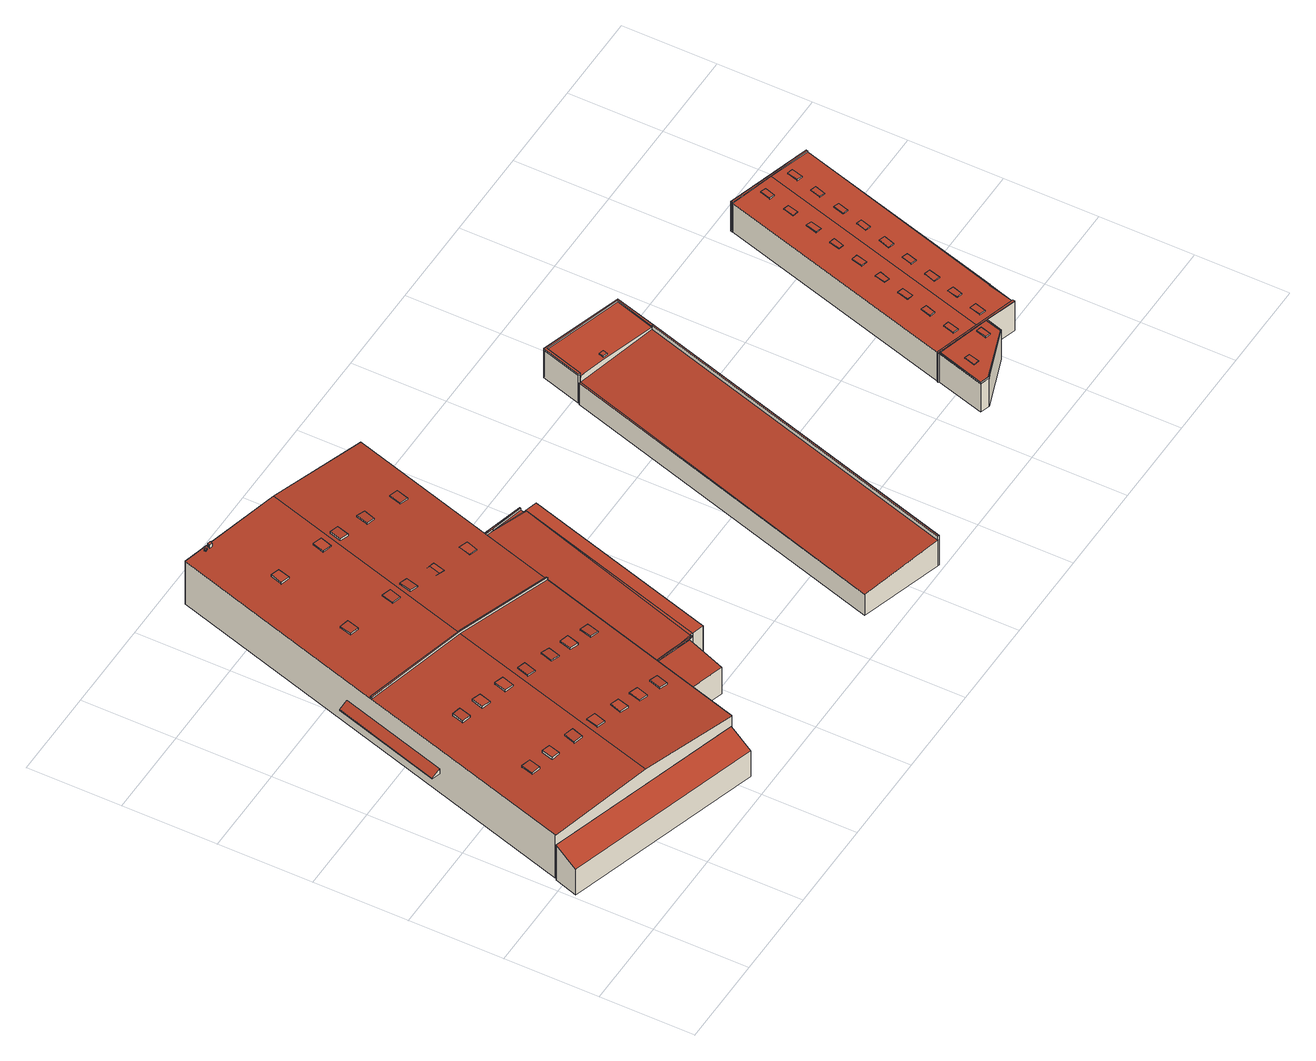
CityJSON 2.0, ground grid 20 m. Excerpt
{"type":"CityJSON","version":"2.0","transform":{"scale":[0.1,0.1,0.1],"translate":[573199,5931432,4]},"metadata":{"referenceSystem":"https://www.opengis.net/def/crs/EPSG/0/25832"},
"CityObjects":{
"building1":{"type":"Building","attributes":{"Grundfläche 2D":"229.916768","Grundhöhe NN":"4.719"},"geometry":[{"type":"Solid","lod":"3","boundaries":[[[[0,1,2,3,4]],[[4,3,2,5,6]],[[0,4,6,7]],[[1,0,7,8]],[[2,1,8,5]],[[6,5,8,7]]]],"semantics":{"surfaces":[{"type":"RoofSurface"},{"type":"WallSurface"},{"type":"GroundSurface"}],"values":[[0,1,1,1,1,2]]}}]},
"building2":{"type":"Building","attributes":{"Grundfläche 2D":"4347.874844","Grundhöhe NN":"5.391"},"children":["building2-1","building2-2","building2-3","building2-4","building2-5","building2-6","building2-7","building2-8","building2-9","building2-10","building2-11","building2-12","building2-13","building2-14","building2-15","building2-16","building2-17","building2-18","building2-19","building2-20","building2-21","building2-22","building2-23","building2-24","building2-25","building2-26","building2-27"],"geometry":[{"type":"Solid","lod":"3","boundaries":[[[[9,10,11,12,13]],[[13,14,15,9]],[[16,17,18,19,20]],[[21,18,17,22,23,24]],[[25,26,27,28]],[[29,25,28,30,31,32,33]],[[11,10,16,26]],[[26,25,29,33,14,13,12,11]],[[15,14,33,22]],[[9,15,22,17,16,10]],[[27,26,16,20,34,35]],[[36,37,31,30,28,27,35,38]],[[24,23,22,33,32,31,37,39]],[[40,34,20,19,18,21,24,39,41]],[[35,34,40,41,39,37,36,38]]]],"semantics":{"surfaces":[{"type":"RoofSurface"},{"type":"WallSurface"},{"type":"GroundSurface"}],"values":[[0,0,0,0,0,0,1,1,1,1,1,1,1,1,2]]}}]},
"building2-1":{"type":"BuildingInstallation","parents":["building2"],"geometry":[{"type":"MultiSurface","lod":"3","boundaries":[[[42,43,44,45]],[[45,44,46,47]],[[45,47,42]],[[44,43,46]]],"semantics":{"surfaces":[{"type":"RoofSurface"},{"type":"WallSurface"}],"values":[0,1,1,1]}}]},
"building2-2":{"type":"BuildingInstallation","parents":["building2"],"geometry":[{"type":"MultiSurface","lod":"3","boundaries":[[[48,49,50,51]],[[51,50,52,53]],[[48,51,53,54]],[[49,48,54,55]],[[50,49,55,52]]],"semantics":{"surfaces":[{"type":"RoofSurface"},{"type":"WallSurface"}],"values":[0,1,1,1,1]}}]},
"building2-3":{"type":"BuildingInstallation","parents":["building2"],"geometry":[{"type":"MultiSurface","lod":"3","boundaries":[[[56,57,58,59]],[[59,58,60,61]],[[56,59,61,62]],[[57,56,62,63]],[[58,57,63,60]]],"semantics":{"surfaces":[{"type":"RoofSurface"},{"type":"WallSurface"}],"values":[0,1,1,1,1]}}]},
"building2-4":{"type":"BuildingInstallation","parents":["building2"],"geometry":[{"type":"MultiSurface","lod":"3","boundaries":[[[64,65,66,67]],[[67,66,68,69]],[[64,67,69,70]],[[65,64,70,71]],[[66,65,71,68]]],"semantics":{"surfaces":[{"type":"RoofSurface"},{"type":"WallSurface"}],"values":[0,1,1,1,1]}}]},
"building2-5":{"type":"BuildingInstallation","parents":["building2"],"geometry":[{"type":"MultiSurface","lod":"3","boundaries":[[[72,73,74,75]],[[75,74,76,77]],[[72,75,77,78]],[[73,72,78,79]],[[74,73,79,76]]],"semantics":{"surfaces":[{"type":"RoofSurface"},{"type":"WallSurface"}],"values":[0,1,1,1,1]}}]},
"building2-6":{"type":"BuildingInstallation","parents":["building2"],"geometry":[{"type":"MultiSurface","lod":"3","boundaries":[[[80,81,82,83]],[[81,80,84,85]],[[82,81,85,86]],[[83,82,86,87]],[[80,83,87,84]]],"semantics":{"surfaces":[{"type":"RoofSurface"},{"type":"WallSurface"}],"values":[0,1,1,1,1]}}]},
"building2-7":{"type":"BuildingInstallation","parents":["building2"],"geometry":[{"type":"MultiSurface","lod":"3","boundaries":[[[88,89,90,91]],[[91,90,92,93]],[[88,91,93,94]],[[89,88,94,95]],[[90,89,95,92]]],"semantics":{"surfaces":[{"type":"RoofSurface"},{"type":"WallSurface"}],"values":[0,1,1,1,1]}}]},
"building2-8":{"type":"BuildingInstallation","parents":["building2"],"geometry":[{"type":"MultiSurface","lod":"3","boundaries":[[[96,97,98,99]],[[99,98,100,101]],[[96,99,101,102]],[[97,96,102,103]],[[98,97,103,100]]],"semantics":{"surfaces":[{"type":"RoofSurface"},{"type":"WallSurface"}],"values":[0,1,1,1,1]}}]},
"building2-9":{"type":"BuildingInstallation","parents":["building2"],"geometry":[{"type":"MultiSurface","lod":"3","boundaries":[[[104,105,106,107]],[[107,106,108,109]],[[104,107,109,110]],[[105,104,110,111]],[[106,105,111,108]]],"semantics":{"surfaces":[{"type":"RoofSurface"},{"type":"WallSurface"}],"values":[0,1,1,1,1]}}]},
"building2-10":{"type":"BuildingInstallation","parents":["building2"],"geometry":[{"type":"MultiSurface","lod":"3","boundaries":[[[112,113,114,115]],[[115,114,116,117]],[[112,115,117,118]],[[113,112,118,119]],[[114,113,119,116]]],"semantics":{"surfaces":[{"type":"RoofSurface"},{"type":"WallSurface"}],"values":[0,1,1,1,1]}}]},
"building2-11":{"type":"BuildingInstallation","parents":["building2"],"geometry":[{"type":"MultiSurface","lod":"3","boundaries":[[[120,121,122,123]],[[123,122,124,125]],[[120,123,125,126]],[[121,120,126,127]],[[122,121,127,124]]],"semantics":{"surfaces":[{"type":"RoofSurface"},{"type":"WallSurface"}],"values":[0,1,1,1,1]}}]},
"building2-12":{"type":"BuildingInstallation","parents":["building2"],"geometry":[{"type":"MultiSurface","lod":"3","boundaries":[[[128,129,130,131]],[[131,130,132,133]],[[128,131,133,134]],[[129,128,134,135]],[[130,129,135,132]]],"semantics":{"surfaces":[{"type":"RoofSurface"},{"type":"WallSurface"}],"values":[0,1,1,1,1]}}]},
"building2-13":{"type":"BuildingInstallation","parents":["building2"],"geometry":[{"type":"MultiSurface","lod":"3","boundaries":[[[136,137,138,139]],[[139,138,140,141]],[[136,139,141,142]],[[137,136,142,143]],[[138,137,143,140]]],"semantics":{"surfaces":[{"type":"RoofSurface"},{"type":"WallSurface"}],"values":[0,1,1,1,1]}}]},
"building2-14":{"type":"BuildingInstallation","parents":["building2"],"geometry":[{"type":"MultiSurface","lod":"3","boundaries":[[[144,145,146,147]],[[147,146,148,149]],[[144,147,149,150]],[[145,144,150,151]],[[146,145,151,148]]],"semantics":{"surfaces":[{"type":"RoofSurface"},{"type":"WallSurface"}],"values":[0,1,1,1,1]}}]},
"building2-15":{"type":"BuildingInstallation","parents":["building2"],"geometry":[{"type":"MultiSurface","lod":"3","boundaries":[[[152,153,154,155]],[[155,154,156,157]],[[152,155,157,158]],[[153,152,158,159]],[[154,153,159,156]]],"semantics":{"surfaces":[{"type":"RoofSurface"},{"type":"WallSurface"}],"values":[0,1,1,1,1]}}]},
"building2-16":{"type":"BuildingInstallation","parents":["building2"],"geometry":[{"type":"MultiSurface","lod":"3","boundaries":[[[160,161,162,163]],[[163,162,164,165]],[[160,163,165,166]],[[161,160,166,167]],[[162,161,167,164]]],"semantics":{"surfaces":[{"type":"RoofSurface"},{"type":"WallSurface"}],"values":[0,1,1,1,1]}}]},
"building2-17":{"type":"BuildingInstallation","parents":["building2"],"geometry":[{"type":"MultiSurface","lod":"3","boundaries":[[[168,169,170,171]],[[171,170,172,173]],[[168,171,173,174]],[[169,168,174,175]],[[170,169,175,172]]],"semantics":{"surfaces":[{"type":"RoofSurface"},{"type":"WallSurface"}],"values":[0,1,1,1,1]}}]},
"building2-18":{"type":"BuildingInstallation","parents":["building2"],"geometry":[{"type":"MultiSurface","lod":"3","boundaries":[[[176,177,178,179]],[[179,178,180,181]],[[176,179,181,182]],[[177,176,182,183]],[[178,177,183,180]]],"semantics":{"surfaces":[{"type":"RoofSurface"},{"type":"WallSurface"}],"values":[0,1,1,1,1]}}]},
"building2-19":{"type":"BuildingInstallation","parents":["building2"],"geometry":[{"type":"MultiSurface","lod":"3","boundaries":[[[184,185,186,187]],[[187,186,188,189]],[[184,187,189,190]],[[185,184,190,191]],[[186,185,191,188]]],"semantics":{"surfaces":[{"type":"RoofSurface"},{"type":"WallSurface"}],"values":[0,1,1,1,1]}}]},
"building2-20":{"type":"BuildingInstallation","parents":["building2"],"geometry":[{"type":"MultiSurface","lod":"3","boundaries":[[[192,193,194,195]],[[195,194,196,197]],[[192,195,197,198]],[[193,192,198,199]],[[194,193,199,196]]],"semantics":{"surfaces":[{"type":"RoofSurface"},{"type":"WallSurface"}],"values":[0,1,1,1,1]}}]},
"building2-21":{"type":"BuildingInstallation","parents":["building2"],"geometry":[{"type":"MultiSurface","lod":"3","boundaries":[[[200,201,202,203,204,205,206,207,208,209,210,211,212,213,214,215,216,217,218]],[[218,217,219,220]],[[201,200,221,222]],[[218,220,223]],[[200,218,223,221]],[[214,213,224,225]],[[215,214,225,226]],[[216,215,226,227]],[[217,216,227,219]],[[202,201,222,228]],[[203,202,228,229]],[[204,203,229,230]],[[205,204,230,231]],[[206,205,231,232]],[[207,206,232,233]],[[208,207,233,234]],[[209,208,234,235]],[[210,209,235,236]],[[211,210,236,237]],[[212,211,237,238]],[[213,212,238,224]]],"semantics":{"surfaces":[{"type":"RoofSurface"},{"type":"WallSurface"}],"values":[0,1,1,1,1,1,1,1,1,1,1,1,1,1,1,1,1,1,1,1,1]}}]},
"building2-22":{"type":"BuildingInstallation","parents":["building2"],"geometry":[{"type":"MultiSurface","lod":"3","boundaries":[[[239,240,241,242]],[[242,241,243,244]],[[239,242,244,245]],[[240,239,245,246]],[[241,240,246,243]]],"semantics":{"surfaces":[{"type":"RoofSurface"},{"type":"WallSurface"}],"values":[0,1,1,1,1]}}]},
"building2-23":{"type":"BuildingInstallation","parents":["building2"],"geometry":[{"type":"MultiSurface","lod":"3","boundaries":[[[247,248,249,250]],[[250,249,251,252]],[[247,250,252,253]],[[248,247,253,254]],[[249,248,254,251]]],"semantics":{"surfaces":[{"type":"RoofSurface"},{"type":"WallSurface"}],"values":[0,1,1,1,1]}}]},
"building2-24":{"type":"BuildingInstallation","parents":["building2"],"geometry":[{"type":"MultiSurface","lod":"3","boundaries":[[[255,256,257,258]],[[258,257,259,260]],[[255,258,260,261]],[[256,255,261,262]],[[257,256,262,259]]],"semantics":{"surfaces":[{"type":"RoofSurface"},{"type":"WallSurface"}],"values":[0,1,1,1,1]}}]},
"building2-25":{"type":"BuildingInstallation","parents":["building2"],"geometry":[{"type":"MultiSurface","lod":"3","boundaries":[[[263,264,265,266]],[[266,265,267,268]],[[263,266,268,269]],[[264,263,269,270]],[[265,264,270,267]]],"semantics":{"surfaces":[{"type":"RoofSurface"},{"type":"WallSurface"}],"values":[0,1,1,1,1]}}]},
"building2-26":{"type":"BuildingInstallation","parents":["building2"],"geometry":[{"type":"MultiSurface","lod":"3","boundaries":[[[271,272,273,274]],[[274,273,275,276]],[[271,274,276,277]],[[272,271,277,278]],[[273,272,278,275]]],"semantics":{"surfaces":[{"type":"RoofSurface"},{"type":"WallSurface"}],"values":[0,1,1,1,1]}}]},
"building2-27":{"type":"BuildingInstallation","parents":["building2"],"geometry":[{"type":"MultiSurface","lod":"3","boundaries":[[[279,280,281,282,283]],[[279,283,284,285,280]],[[281,280,285,286]],[[282,281,286,287]],[[283,282,287,284]],[[285,284,287,286]]],"semantics":{"surfaces":[{"type":"RoofSurface"},{"type":"WallSurface"},{"type":"OuterCeilingSurface"}],"values":[0,1,1,1,1,2]}}]},
"building3":{"type":"Building","attributes":{"Grundfläche 2D":"537.797026","Grundhöhe NN":"5.412"},"geometry":[{"type":"Solid","lod":"3","boundaries":[[[[288,289,290]],[[289,291,290]],[[291,292,290]],[[293,292,291,294,295,296]],[[294,297,298,299,295]],[[297,300,301,302,298]],[[301,300,303,304]],[[305,306,307,308]],[[309,310,305]],[[311,312,305,310]],[[313,314,315,316,317,318,319,306,305,312]],[[320,311,310]],[[301,306,319]],[[306,301,304]],[[321,304,303]],[[322,323,324,325,326]],[[311,320,288,290]],[[292,313,312,311,290]],[[320,327,289,288]],[[327,328,291,289]],[[328,329,294,291]],[[300,297,294,329,330,322,326,331]],[[300,331,303]],[[301,319,318,298,302,301,304]],[[295,299,298,318,317,316]],[[316,315,296,295]],[[314,293,296,315]],[[314,313,292,293]],[[322,330,332,333,323]],[[324,323,333,334]],[[325,324,334,335]],[[309,305,308,336,337]],[[310,309,337,338]],[[320,310,338,339]],[[327,320,339,340]],[[328,327,340,341]],[[329,328,341,342]],[[329,342,332,330]],[[303,331,326,325,335,343]],[[321,303,343,344]],[[304,321,344,345]],[[306,304,345,346]],[[308,307,306,346,347,336]],[[341,340,339,338,337,336,347,346,345,344,343,335,334,333,332,342]]]],"semantics":{"surfaces":[{"type":"RoofSurface"},{"type":"WallSurface"},{"type":"GroundSurface"}],"values":[[0,0,0,0,0,0,0,0,0,0,0,0,0,0,0,0,1,1,1,1,1,1,1,1,1,1,1,1,1,1,1,1,1,1,1,1,1,1,1,1,1,1,1,2]]}}]},
"building4":{"type":"Building","attributes":{"Grundfläche 2D":"117.195608","Grundhöhe NN":"5.406"},"geometry":[{"type":"Solid","lod":"3","boundaries":[[[[309,305,308,348,349]],[[349,348,350,351]],[[309,349,351,337]],[[308,305,309,337,336]],[[348,308,336,350]],[[351,350,336,337]]]],"semantics":{"surfaces":[{"type":"RoofSurface"},{"type":"WallSurface"},{"type":"GroundSurface"}],"values":[[0,1,1,1,1,2]]}}]},
"building5":{"type":"Building","attributes":{"Grundfläche 2D":"1585.696185","Grundhöhe NN":"5.420"},"children":["building5-1"],"geometry":[{"type":"Solid","lod":"3","boundaries":[[[[352,353,354,355,356,357,358,359,360,361]],[[362,363,364,365]],[[366,367,368,369,370,371,372]],[[373,374,375,376,377]],[[378,376,375]],[[368,355,354,353,379,369]],[[356,355,368,367]],[[357,356,367,366]],[[366,372,380,359,358,357]],[[381,382,361,360]],[[383,352,361,382]],[[379,353,352,383]],[[364,360,359,365]],[[373,377,362,365,359,380]],[[377,384,363,362]],[[385,381,360,364,363,384]],[[381,385,386,387,382]],[[383,382,387,388]],[[379,383,388,389]],[[369,379,389,390]],[[369,390,391,375,370]],[[371,370,375,374,372]],[[372,374,373,380]],[[378,375,391,392]],[[376,378,392,393]],[[377,376,393,394]],[[384,377,394,395]],[[385,384,395,386]],[[395,394,393,392,391,390,389,388,387,386]]]],"semantics":{"surfaces":[{"type":"RoofSurface"},{"type":"WallSurface"},{"type":"GroundSurface"}],"values":[[0,0,0,0,0,1,1,1,1,1,1,1,1,1,1,1,1,1,1,1,1,1,1,1,1,1,1,1,2]]}}]},
"building5-1":{"type":"BuildingInstallation","parents":["building5"],"geometry":[{"type":"MultiSurface","lod":"3","boundaries":[[[396,397,398,399]],[[399,398,400,401]],[[396,399,401,402]],[[397,396,402,403]],[[398,397,403,400]]],"semantics":{"surfaces":[{"type":"RoofSurface"},{"type":"WallSurface"}],"values":[0,1,1,1,1]}}]},
"building6":{"type":"Building","attributes":{"Grundfläche 2D":"1131.687451","Grundhöhe NN":"5.401"},"children":["building6-1","building6-2","building6-3","building6-4","building6-5","building6-6","building6-7","building6-8","building6-9","building6-10","building6-11","building6-12","building6-13","building6-14","building6-15","building6-16","building6-17","building6-18","building6-19","building6-20","building6-21","building6-22","building6-23"],"geometry":[{"type":"Solid","lod":"3","boundaries":[[[[404,405,406]],[[407,408,409,404,410,411,412]],[[413,411,410]],[[414,415,412]],[[415,416,412]],[[416,417,412]],[[417,407,412]],[[418,419,420]],[[419,421,422,405,404,409,408,407,423]],[[419,423,420]],[[424,419,418]],[[425,421,419]],[[426,405,422]],[[417,416,427,428,429,420,423,430]],[[410,404,406,431,432]],[[413,410,432,433]],[[411,413,433,434]],[[412,411,434,435]],[[414,412,435,436]],[[415,414,436,437]],[[416,415,437,438]],[[430,407,417]],[[407,430,423,420,439,440,418,420,423]],[[430,407,430,441]],[[424,418,440,442]],[[419,424,442,443]],[[425,419,443,444]],[[421,425,444,445]],[[422,421,445,446]],[[426,422,446,447]],[[406,405,426,447,448,431]],[[427,416,438,449]],[[428,427,449,450]],[[429,428,450,451]],[[451,439,420,429]],[[437,436,435,434,433,432,431,448,447,446,445,444,443,442,440,439,451,450,449,438]]]],"semantics":{"surfaces":[{"type":"RoofSurface"},{"type":"WallSurface"},{"type":"GroundSurface"}],"values":[[0,0,0,0,0,0,0,0,0,0,0,0,0,0,1,1,1,1,1,1,1,1,1,1,1,1,1,1,1,1,1,1,1,1,1,2]]}}]},
"building6-1":{"type":"BuildingInstallation","parents":["building6"],"geometry":[{"type":"MultiSurface","lod":"3","boundaries":[[[452,453,454,455]],[[455,454,456,457]],[[452,455,457,458]],[[453,452,458,459]],[[454,453,459,456]]],"semantics":{"surfaces":[{"type":"RoofSurface"},{"type":"WallSurface"}],"values":[0,1,1,1,1]}}]},
"building6-2":{"type":"BuildingInstallation","parents":["building6"],"geometry":[{"type":"MultiSurface","lod":"3","boundaries":[[[460,461,462,463]],[[463,462,464,465]],[[460,463,465,466]],[[461,460,466,467]],[[462,461,467,464]]],"semantics":{"surfaces":[{"type":"RoofSurface"},{"type":"WallSurface"}],"values":[0,1,1,1,1]}}]},
"building6-3":{"type":"BuildingInstallation","parents":["building6"],"geometry":[{"type":"MultiSurface","lod":"3","boundaries":[[[468,469,470,471]],[[471,470,472,473]],[[468,471,473,474]],[[469,468,474,475]],[[470,469,475,472]]],"semantics":{"surfaces":[{"type":"RoofSurface"},{"type":"WallSurface"}],"values":[0,1,1,1,1]}}]},
"building6-4":{"type":"BuildingInstallation","parents":["building6"],"geometry":[{"type":"MultiSurface","lod":"3","boundaries":[[[476,477,478,479]],[[479,478,480,481]],[[476,479,481,482]],[[477,476,482,483]],[[478,477,483,480]]],"semantics":{"surfaces":[{"type":"RoofSurface"},{"type":"WallSurface"}],"values":[0,1,1,1,1]}}]},
"building6-5":{"type":"BuildingInstallation","parents":["building6"],"geometry":[{"type":"MultiSurface","lod":"3","boundaries":[[[484,485,486,487]],[[487,486,488,489]],[[484,487,489,490]],[[485,484,490,491]],[[486,485,491,488]]],"semantics":{"surfaces":[{"type":"RoofSurface"},{"type":"WallSurface"}],"values":[0,1,1,1,1]}}]},
"building6-6":{"type":"BuildingInstallation","parents":["building6"],"geometry":[{"type":"MultiSurface","lod":"3","boundaries":[[[492,493,494,495]],[[495,494,496,497]],[[492,495,497,498]],[[493,492,498,499]],[[494,493,499,496]]],"semantics":{"surfaces":[{"type":"RoofSurface"},{"type":"WallSurface"}],"values":[0,1,1,1,1]}}]},
"building6-7":{"type":"BuildingInstallation","parents":["building6"],"geometry":[{"type":"MultiSurface","lod":"3","boundaries":[[[500,501,502,503]],[[503,502,504,505]],[[500,503,505,506]],[[501,500,506,507]],[[502,501,507,504]]],"semantics":{"surfaces":[{"type":"RoofSurface"},{"type":"WallSurface"}],"values":[0,1,1,1,1]}}]},
"building6-8":{"type":"BuildingInstallation","parents":["building6"],"geometry":[{"type":"MultiSurface","lod":"3","boundaries":[[[508,509,510,511]],[[511,510,512,513]],[[508,511,513,514]],[[509,508,514,515]],[[510,509,515,512]]],"semantics":{"surfaces":[{"type":"RoofSurface"},{"type":"WallSurface"}],"values":[0,1,1,1,1]}}]},
"building6-9":{"type":"BuildingInstallation","parents":["building6"],"geometry":[{"type":"MultiSurface","lod":"3","boundaries":[[[516,517,518,519]],[[519,518,520,521]],[[516,519,521,522]],[[517,516,522,523]],[[518,517,523,520]]],"semantics":{"surfaces":[{"type":"RoofSurface"},{"type":"WallSurface"}],"values":[0,1,1,1,1]}}]},
"building6-10":{"type":"BuildingInstallation","parents":["building6"],"geometry":[{"type":"MultiSurface","lod":"3","boundaries":[[[524,525,526,527]],[[527,526,528,529]],[[524,527,529,530]],[[525,524,530,531]],[[526,525,531,528]]],"semantics":{"surfaces":[{"type":"RoofSurface"},{"type":"WallSurface"}],"values":[0,1,1,1,1]}}]},
"building6-11":{"type":"BuildingInstallation","parents":["building6"],"geometry":[{"type":"MultiSurface","lod":"3","boundaries":[[[532,533,534,535]],[[533,532,536,537]],[[535,534,538,539]],[[532,535,539,536]],[[534,533,537,538]]],"semantics":{"surfaces":[{"type":"RoofSurface"},{"type":"WallSurface"}],"values":[0,1,1,1,1]}}]},
"building6-12":{"type":"BuildingInstallation","parents":["building6"],"geometry":[{"type":"MultiSurface","lod":"3","boundaries":[[[540,541,542,543]],[[543,542,544,545]],[[540,543,545,546]],[[541,540,546,547]],[[542,541,547,544]]],"semantics":{"surfaces":[{"type":"RoofSurface"},{"type":"WallSurface"}],"values":[0,1,1,1,1]}}]},
"building6-13":{"type":"BuildingInstallation","parents":["building6"],"geometry":[{"type":"MultiSurface","lod":"3","boundaries":[[[548,549,550,551]],[[551,550,552,553]],[[548,551,553,554]],[[549,548,554,555]],[[550,549,555,552]]],"semantics":{"surfaces":[{"type":"RoofSurface"},{"type":"WallSurface"}],"values":[0,1,1,1,1]}}]},
"building6-14":{"type":"BuildingInstallation","parents":["building6"],"geometry":[{"type":"MultiSurface","lod":"3","boundaries":[[[556,557,558,559]],[[559,558,560,561]],[[556,559,561,562]],[[557,556,562,563]],[[558,557,563,560]]],"semantics":{"surfaces":[{"type":"RoofSurface"},{"type":"WallSurface"}],"values":[0,1,1,1,1]}}]},
"building6-15":{"type":"BuildingInstallation","parents":["building6"],"geometry":[{"type":"MultiSurface","lod":"3","boundaries":[[[564,565,566,567]],[[567,566,568,569]],[[564,567,569,570]],[[565,564,570,571]],[[566,565,571,568]]],"semantics":{"surfaces":[{"type":"RoofSurface"},{"type":"WallSurface"}],"values":[0,1,1,1,1]}}]},
"building6-16":{"type":"BuildingInstallation","parents":["building6"],"geometry":[{"type":"MultiSurface","lod":"3","boundaries":[[[572,573,574,575,576]],[[405,406,573,572]],[[404,410,574,573,406]],[[410,413,575,574]],[[413,411,409,405,572,576,575]]],"semantics":{"surfaces":[{"type":"RoofSurface"},{"type":"WallSurface"}],"values":[0,1,1,1,1]}}]},
"building6-17":{"type":"BuildingInstallation","parents":["building6"],"geometry":[{"type":"MultiSurface","lod":"3","boundaries":[[[577,578,579,580]],[[580,579,581,582]],[[577,580,582,583]],[[578,577,583,584]],[[579,578,584,581]]],"semantics":{"surfaces":[{"type":"RoofSurface"},{"type":"WallSurface"}],"values":[0,1,1,1,1]}}]},
"building6-18":{"type":"BuildingInstallation","parents":["building6"],"geometry":[{"type":"MultiSurface","lod":"3","boundaries":[[[585,586,587,588,589,590,591,592]],[[418,424,589,588]],[[419,408,412,414,590,589,424]],[[414,415,591,590]],[[416,592,591,415]],[[407,423,586]],[[417,407,586,585]],[[418,588,587,420]]],"semantics":{"surfaces":[{"type":"RoofSurface"},{"type":"WallSurface"}],"values":[0,1,1,1,1,1,1,1]}}]},
"building6-19":{"type":"BuildingInstallation","parents":["building6"],"geometry":[{"type":"MultiSurface","lod":"3","boundaries":[[[593,594,595,596]],[[596,595,597,598]],[[593,596,598,599]],[[594,593,599,600]],[[595,594,600,597]]],"semantics":{"surfaces":[{"type":"RoofSurface"},{"type":"WallSurface"}],"values":[0,1,1,1,1]}}]},
"building6-20":{"type":"BuildingInstallation","parents":["building6"],"geometry":[{"type":"MultiSurface","lod":"3","boundaries":[[[601,602,603,604]],[[604,603,605,606]],[[601,604,606,607]],[[602,601,607,608]],[[603,602,608,605]]],"semantics":{"surfaces":[{"type":"RoofSurface"},{"type":"WallSurface"}],"values":[0,1,1,1,1]}}]},
"building6-21":{"type":"BuildingInstallation","parents":["building6"],"geometry":[{"type":"MultiSurface","lod":"3","boundaries":[[[609,610,611,612]],[[612,611,613,614]],[[609,612,614,615]],[[610,609,615,616]],[[611,610,616,613]]],"semantics":{"surfaces":[{"type":"RoofSurface"},{"type":"WallSurface"}],"values":[0,1,1,1,1]}}]},
"building6-22":{"type":"BuildingInstallation","parents":["building6"],"geometry":[{"type":"MultiSurface","lod":"3","boundaries":[[[617,618,587,586,619,620,621,585,592,622]],[[623,619,586,423]],[[620,619,623,624]],[[624,625,621,620]],[[625,417,585,621]],[[416,427,622,592]],[[427,428,617,622]],[[428,429,618,617]],[[587,618,429,420]]],"semantics":{"surfaces":[{"type":"RoofSurface"},{"type":"WallSurface"}],"values":[0,1,1,1,1,1,1,1,1]}}]},
"building6-23":{"type":"BuildingInstallation","parents":["building6"],"geometry":[{"type":"MultiSurface","lod":"3","boundaries":[[[626,627,628,629]],[[627,626,630,631]],[[632,628,627,631]],[[632,633,629,628]],[[633,630,626,629]]],"semantics":{"surfaces":[{"type":"RoofSurface"},{"type":"WallSurface"}],"values":[0,1,1,1,1]}}]}
},
"vertices":[
[9,167,72],[432,40,72],[447,90,98],[240,152,98],[24,217,98],[447,90,7],[24,217,7],[9,167,7],[432,40,7],
[377,618,143],[589,555,129],[589,558,129],[379,621,143],[378,621,143],[163,685,129],[162,682,129],[589,555,124],[378,618,138],[240,152,138],[447,90,124],[449,90,124],[24,217,124],[162,682,124],[110,509,124],[22,218,124],[379,621,138],[589,558,124],[730,1026,124],[518,1089,138],[378,621,138],[305,1153,124],[304,1153,124],[257,996,124],[163,685,124],[449,90,14],[730,1026,14],[305,1153,14],[304,1153,14],[518,1089,14],[22,218,14],[447,90,14],[24,217,14],
[498,757,133],[490,732,133],[509,726,133],[516,752,133],[509,726,132],[516,752,132],
[194,530,134],[187,505,134],[205,500,135],[212,525,135],[205,500,130],[212,525,130],[194,530,128],[187,505,128],
[343,995,134],[335,969,134],[354,963,134],[361,989,134],[354,963,130],[361,989,130],[343,995,129],[335,969,129],
[434,777,141],[427,751,141],[445,746,139],[452,772,139],[445,746,136],[452,772,136],[434,777,137],[427,751,137],
[454,452,134],[447,427,134],[465,421,134],[473,447,134],[465,421,129],[473,447,129],[454,452,130],[447,427,130],
[359,1127,136],[361,1133,136],[355,1134,136],[353,1129,136],[359,1127,127],[361,1133,127],[355,1134,127],[353,1129,127],
[446,965,140],[438,940,140],[457,934,140],[465,959,140],[457,934,137],[465,959,137],[446,965,136],[438,940,136],
[356,291,136],[348,266,136],[367,260,136],[374,285,136],[367,260,132],[374,285,132],[356,291,133],[348,266,133],
[290,820,133],[283,794,133],[301,789,135],[308,814,135],[301,789,130],[308,814,130],[290,820,129],[283,794,129],
[244,324,139],[236,299,139],[255,293,140],[263,318,140],[255,293,136],[263,318,136],[244,324,135],[236,299,135],
[242,516,137],[234,491,137],[253,485,137],[260,510,137],[253,485,133],[260,510,133],[242,516,132],[234,491,131],
[450,262,130],[442,237,130],[460,231,129],[468,257,129],[460,231,126],[468,257,126],[450,262,127],[442,237,127],
[141,355,133],[134,329,133],[152,324,135],[160,349,134],[152,324,130],[160,349,130],[141,355,128],[134,329,128],
[298,308,140],[291,282,140],[309,277,140],[317,302,140],[309,277,136],[317,302,136],[298,308,137],[291,282,137],
[579,734,129],[571,708,129],[589,703,129],[597,728,129],[589,703,126],[597,728,126],[579,734,128],[571,708,128],
[495,411,131],[514,406,129],[521,432,129],[502,437,131],[521,432,126],[502,437,127],[495,411,127],[514,406,126],
[393,790,139],[386,764,139],[404,759,140],[412,784,140],[404,759,137],[412,784,137],[393,790,136],[386,764,136],
[401,277,133],[394,251,133],[412,246,133],[420,271,133],[412,246,129],[420,271,129],[401,277,130],[394,251,130],
[189,340,137],[182,315,137],[200,310,137],[207,335,137],[200,310,133],[207,335,133],[189,340,131],[182,315,131],
[569,927,135],[550,933,137],[543,907,137],[561,902,135],[543,907,133],[561,902,132],[569,927,132],[550,933,133],
[345,1136,129],[344,1136,129],[344,1135,129],[343,1135,129],[343,1134,129],[343,1133,129],[343,1132,129],[344,1132,129],[344,1131,129],[345,1131,129],[346,1131,129],[347,1131,129],[347,1132,129],[348,1132,129],[348,1133,129],[348,1134,129],[348,1135,129],[347,1135,129],[346,1136,129],[347,1135,127],[346,1136,127],[345,1136,126],[344,1136,126],[346,1136,126],[348,1132,127],[348,1133,127],[348,1134,127],[348,1135,127],[344,1135,126],[343,1135,126],[343,1134,126],[343,1133,126],[343,1132,126],[344,1132,126],[344,1131,126],[345,1131,127],[346,1131,127],[347,1131,127],[347,1132,127],
[505,947,141],[486,952,142],[478,927,142],[497,921,141],[478,927,137],[497,921,136],[505,947,136],[486,952,137],
[409,466,137],[401,441,137],[420,435,135],[427,460,135],[420,435,132],[427,460,132],[409,466,133],[401,441,133],
[297,500,140],[289,474,140],[308,468,140],[316,494,140],[308,468,136],[316,494,136],[297,500,135],[289,474,135],
[649,904,130],[630,909,131],[623,883,131],[641,878,130],[623,883,128],[641,878,126],[649,904,126],[630,909,128],
[351,483,140],[343,457,140],[361,452,139],[369,478,139],[361,452,136],[369,478,136],[351,483,137],[343,457,137],
[162,682,76],[181,744,76],[162,749,65],[91,514,65],[110,509,76],[110,509,63],[181,744,63],[162,749,63],[91,514,63],
[748,701,97],[749,704,97],[681,721,93],[656,732,92],[658,728,92],[574,447,92],[525,295,92],[529,296,92],[574,446,92],[530,293,92],[531,296,92],[530,296,92],[610,269,94],[615,271,94],[572,284,93],[618,267,94],[618,270,94],[750,690,94],[619,273,94],[620,273,94],[625,271,94],[751,693,94],[746,694,94],[681,721,89],[675,723,88],[658,728,87],[574,447,87],[574,446,87],[529,296,87],[530,296,87],[531,296,87],[572,284,91],[748,701,94],[619,270,94],[530,293,91],[505,212,82],[585,188,82],[610,269,91],[576,279,91],[749,704,94],[656,732,87],[525,295,87],[530,293,87],[610,269,93],[530,293,14],[505,212,14],[585,188,14],[610,269,14],[625,271,14],[751,693,14],[746,694,14],[748,701,14],[749,704,14],[656,732,14],[525,295,14],[618,267,14],[619,270,14],[618,270,14],[619,273,14],[620,273,14],
[650,264,95],[776,685,95],[650,264,14],[776,685,14],
[1135,872,89],[1109,785,89],[1111,784,89],[1113,784,89],[1138,867,89],[1309,816,89],[1283,730,89],[1283,729,89],[1286,728,89],[1313,818,89],[1066,8,90],[1069,7,90],[1286,728,90],[1283,729,90],[1309,816,86],[1138,867,86],[1113,784,85],[1111,784,85],[1110,781,85],[1171,764,85],[1283,730,85],[1283,729,80],[1283,730,80],[1110,781,69],[889,61,69],[1066,8,80],[1107,782,69],[1109,785,85],[1283,729,85],[1286,728,85],[1313,818,86],[1135,872,86],[1069,7,80],[1286,728,80],[1286,728,14],[1313,818,14],[1135,872,14],[1109,785,14],[1111,784,14],[1110,781,14],[1107,782,14],[889,61,14],[1066,8,14],[1069,7,14],
[1182,766,88],[1185,776,88],[1175,779,88],[1172,769,88],[1175,779,85],[1172,769,85],[1182,766,85],[1185,776,85],
[1727,734,89],[1815,705,87],[1816,708,87],[1575,213,89],[1576,216,89],[1726,731,89],[1632,762,87],[1632,758,87],[1481,244,87],[1631,759,87],[1480,244,87],[1479,241,87],[1481,240,87],[1482,240,87],[1664,186,87],[1664,190,87],[1598,206,88],[1678,244,87],[1679,248,87],[1596,207,88],[1665,190,87],[1680,244,87],[1681,247,87],[1450,136,87],[1470,129,87],[1587,170,88],[1575,213,88],[1816,708,14],[1632,762,14],[1631,759,14],[1632,758,14],[1481,244,14],[1480,244,14],[1479,241,14],[1481,240,14],[1598,206,14],[1664,186,14],[1575,213,14],[1665,190,14],[1664,190,14],[1680,244,14],[1678,244,14],[1679,248,14],[1681,247,14],[1815,705,14],[1450,136,14],[1470,129,14],[1587,170,14],
[1555,301,90],[1567,298,90],[1574,320,90],[1562,324,90],[1574,320,88],[1562,324,88],[1555,301,88],[1567,298,88],
[1590,416,90],[1601,413,90],[1608,435,90],[1596,439,90],[1608,435,88],[1596,439,88],[1590,416,88],[1601,413,88],
[1740,684,91],[1752,681,91],[1759,705,91],[1747,708,91],[1759,705,88],[1747,708,88],[1740,684,88],[1752,681,88],
[1671,454,90],[1684,450,90],[1692,474,90],[1679,478,90],[1692,474,88],[1679,478,88],[1671,454,88],[1684,450,88],
[1706,569,90],[1718,566,90],[1725,589,90],[1713,593,90],[1725,589,88],[1713,593,88],[1706,569,88],[1718,566,88],
[1603,224,90],[1616,220,90],[1623,244,90],[1610,248,90],[1623,244,88],[1610,248,88],[1603,224,88],[1616,220,88],
[1690,512,90],[1701,509,90],[1708,532,90],[1697,535,90],[1708,532,88],[1697,535,88],[1690,512,88],[1701,509,88],
[1621,282,90],[1633,279,90],[1640,301,90],[1628,305,90],[1640,301,88],[1628,305,88],[1621,282,88],[1633,279,88],
[1572,358,90],[1585,355,90],[1592,379,90],[1579,382,90],[1592,379,88],[1579,382,88],[1572,358,88],[1585,355,88],
[1657,646,90],[1669,643,90],[1675,666,90],[1664,669,90],[1675,666,88],[1664,669,88],[1657,646,88],[1669,643,88],
[1606,473,90],[1619,470,90],[1625,494,90],[1612,497,90],[1606,473,88],[1619,470,88],[1625,494,88],[1612,497,88],
[1624,531,90],[1635,528,90],[1642,551,90],[1630,554,90],[1642,551,88],[1630,554,88],[1624,531,88],[1635,528,88],
[1723,627,90],[1735,624,90],[1742,647,90],[1730,650,90],[1742,647,88],[1730,650,88],[1723,627,88],[1735,624,88],
[1538,243,90],[1550,239,90],[1557,264,90],[1545,267,90],[1557,264,88],[1545,267,88],[1538,243,88],[1550,239,88],
[1637,339,90],[1650,335,90],[1657,360,90],[1645,363,90],[1657,360,88],[1645,363,88],[1637,339,88],[1650,335,88],
[1815,705,90],[1816,708,90],[1632,762,90],[1631,759,90],[1632,758,90],
[1655,397,90],[1667,394,90],[1674,416,90],[1662,420,90],[1674,416,88],[1662,420,88],[1655,397,88],[1667,394,88],
[1482,240,90],[1596,207,90],[1598,206,90],[1664,186,90],[1665,190,90],[1480,244,90],[1479,241,90],[1481,240,90],
[1640,588,90],[1653,585,90],[1659,609,90],[1647,613,90],[1659,609,88],[1647,613,88],[1640,588,88],[1653,585,88],
[1681,727,91],[1674,704,91],[1685,701,91],[1692,723,91],[1685,701,88],[1692,723,88],[1681,727,88],[1674,704,88],
[1486,170,89],[1498,167,89],[1504,190,89],[1493,193,89],[1504,190,87],[1493,193,87],[1486,170,87],[1498,167,87],
[1470,129,90],[1587,170,90],[1586,171,90],[1470,131,90],[1451,136,90],[1450,136,90],[1586,171,88],[1470,131,87],[1451,136,87],
[1574,205,91],[1563,208,91],[1557,186,91],[1568,183,91],[1574,205,88],[1563,208,87],[1557,186,87],[1568,183,88]
]}
